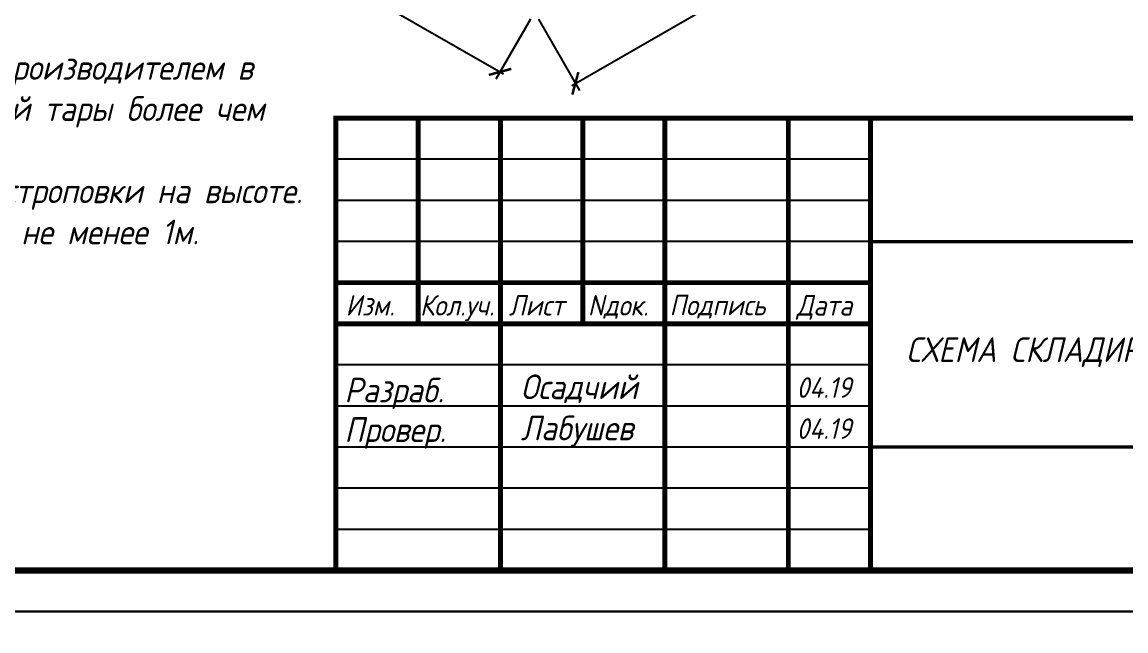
# Model space of a CAD drawing. Header units: millimetres. Extents: x -300689 to 10556, y -104928 to 107291.
# Drawn here: x -20706.7 to -20572.5, y 27926.1 to 28000.1 of the extents above; entities that cross this region are included whole.
import ezdxf

# ---------------------------------------------------------------- set-up
doc = ezdxf.new("R2010")
doc.units = ezdxf.units.MM
doc.layers.add('линии', color=7, linetype='Continuous')
doc.styles.add('Ариал узк.', font='arial.ttf', dxfattribs={"width": 0.75, "height": 5})
doc.styles.add('стиль2', font='isocpeur.ttf', dxfattribs={"oblique": 15, "height": 2.5})
doc.styles.add('чертежный', font='isocpeui.ttf', dxfattribs={"width": 0.9})
doc.dimstyles.new('1-1', dxfattribs={"dimscale": 0, "dimtxt": 2.7, "dimasz": 2, "dimexe": 1, "dimexo": 1, "dimgap": 1, "dimtad": 1, "dimdec": 0, "dimzin": 0, "dimdsep": 46, "dimtxsty": 'Ариал узк.', "dimblk1": 'ARCHTICK', "dimblk2": 'ARCHTICK', "dimsah": 1, "dimcen": 3, "dimdle": 0.5, "dimclrd": 256, "dimclre": 256, "dimclrt": 256, "dimadec": 0, "dimazin": 0, "dimtfac": 1, "dimtdec": 0, "dimtofl": 0, "dimtmove": 1, "dimatfit": 3, "dimldrblk": 'DOTSMALL', "dimfxl": 0, "dimtolj": 1, "dimtzin": 0, "dimarcsym": 0})

# ---------------------------------------------------------------- blocks, each defined once
blk = doc.blocks.new('_ARCHTICK')
at = {"color": 0, "linetype": 'ByBlock', "ltscale": 10, "const_width": 0.15}
blk.add_lwpolyline([(-0.5, -0.5), (0.5, 0.5)], dxfattribs=at)
blk = doc.blocks.new('*D107')
at = {"layer": 'Defpoints', "color": 0, "linetype": 'ByBlock', "ltscale": 0.25}
for p in [(-20696.57, 28031.38), (-20644.4, 28001.39), (-20648.6, 27994.09)]:
    blk.add_point(p, dxfattribs=at)
at = {"layer": 'линии', "linetype": 'ByBlock', "lineweight": -2, "ltscale": 0.25}
for p, q in [((-20697.06, 28030.51), (-20701.26, 28023.21)), ((-20701.2, 28024.32), (-20648.17, 27993.84)), ((-20644.9, 28000.52), (-20649.1, 27993.22))]:
    blk.add_line(p, q, dxfattribs=at)
at = {"layer": 'линии', "linetype": 'ByBlock', "lineweight": -2, "ltscale": 0.25, "xscale": 2, "yscale": 2, "zscale": 2}
for p, rotation in [((-20700.76, 28024.08), 150.1055145962632), ((-20648.6, 27994.09), 330.1055145962632)]:
    blk.add_blockref('_ARCHTICK', p, dxfattribs=dict(at, rotation=rotation))
at = {"layer": 'линии', "linetype": 'ByBlock', "ltscale": 0.25, "insert": (-20673.56, 28011.03), "char_height": 2.5, "attachment_point": 5, "rotation": 330.1055, "style": 'стиль2'}
blk.add_mtext('\\A1;1000', dxfattribs=at)
blk = doc.blocks.new('_DotSmall')
at = {"color": 0, "linetype": 'ByBlock', "const_width": 0.5}
blk.add_lwpolyline([(-0.0625, 0, 1), (0.0625, 0, 1)], format="xyb", close=True, dxfattribs=at)
blk = doc.blocks.new('*D108')
at = {"layer": 'Defpoints', "color": 0, "linetype": 'ByBlock', "ltscale": 0.25}
for p in [(-20581.78, 28037.45), (-20576.78, 28028.77), (-20644.44, 28001.39)]:
    blk.add_point(p, dxfattribs=at)
at = {"layer": 'линии', "linetype": 'ByBlock', "lineweight": -2, "ltscale": 0.25}
for p, q in [((-20581.28, 28036.58), (-20576.28, 28027.9)), ((-20639.88, 27992.45), (-20576.35, 28029.02)), ((-20643.94, 28000.52), (-20638.95, 27991.84))]:
    blk.add_line(p, q, dxfattribs=at)
at = {"layer": 'линии', "linetype": 'ByBlock', "lineweight": -2, "ltscale": 0.25, "xscale": 2, "yscale": 2, "zscale": 2}
for p, rotation in [((-20576.78, 28028.77), 29.91975393596303), ((-20639.45, 27992.7), 209.919753935963)]:
    blk.add_blockref('_ARCHTICK', p, dxfattribs=dict(at, rotation=rotation))
at = {"layer": 'линии', "linetype": 'ByBlock', "ltscale": 0.25, "insert": (-20609.24, 28012.69), "char_height": 2.5, "attachment_point": 5, "rotation": 29.9198, "style": 'стиль2'}
blk.add_mtext('\\A1;1200', dxfattribs=at)
blk = doc.blocks.new('лист')
for p, q in [((0, 297), (420, 297)), ((420, 0), (0, 0))]:
    blk.add_line(p, q)
at = {"const_width": 0.8}
blk.add_lwpolyline([(20, 5), (415, 5)], dxfattribs=at)

msp = doc.modelspace()

# ---------------------------------------------------------------- linework, layer by layer
at = {"color": 7}
for p, q in [((-20603.5565, 27983.4581), (-20668.5565, 27983.4581)), ((-20603.5565, 27978.4581), (-20668.5565, 27978.4581)), ((-20603.5565, 27973.4581), (-20668.5565, 27973.4581)), ((-20603.5565, 27958.4581), (-20668.5565, 27958.4581)), ((-20603.5565, 27953.4581), (-20668.5565, 27953.4581)), ((-20603.5565, 27948.4581), (-20668.5565, 27948.4581)), ((-20603.5565, 27943.4581), (-20668.5565, 27943.4581)), ((-20603.5565, 27938.4581), (-20668.5565, 27938.4581))]:
    msp.add_line(p, q, dxfattribs=at)
for points in [[(-20587.7542, 28175.7718, 0.000003), (-20607.9888, 28187.4736, 0.000096)], [(-20638.4823, 28147.8892, -0.001266), (-20641.5548, 28146.1271, -0.004672), (-20643.5088, 28145.0372, -0.001768), (-20644.9459, 28144.2597, -0.259879), (-20645.129, 28144.2627, 0.000291), (-20645.2752, 28144.3472), (-20650.6471, 28147.4477, 0.000002), (-20656.6119, 28150.8904, 0.000001), (-20663.6617, 28154.9592, -0.000248)], [(-20689.8745, 28164.198, -0.000006), (-20683.9242, 28160.766, -0.000031), (-20677.169, 28156.8691, -0.000019), (-20669.2829, 28152.3188, -0.000392), (-20659.5043, 28146.6657, -0.001527), (-20653.4663, 28143.1442, -0.000198), (-20648.9385, 28140.4824, -0.265741), (-20648.8415, 28140.3128, -0.023898), (-20648.8454, 28140.2323, -0.038107), (-20648.8571, 28140.1645, -0.044584), (-20648.8741, 28140.116, -0.294239), (-20648.8947, 28140.1028, -0.131394), (-20648.9355, 28140.1137, -0.000002), (-20655.0642, 28143.6439, -0.000172), (-20661.8146, 28147.5352, -0.000103), (-20669.8228, 28152.1575, 0.000222)], [(-20644.2507, 28070.0039, 0.000011), (-20635.0942, 28075.2642, 0.000299)]]:
    msp.add_lwpolyline(points, format="xyb")
for points, const_width in [([(-20483.5565, 27988.4581), (-20668.5565, 27988.4581), (-20668.5565, 27933.4581)], 0.6), ([(-20658.5565, 27963.4581), (-20658.5565, 27988.4581)], 0.6), ([(-20648.5565, 27933.4581), (-20648.5565, 27988.4581)], 0.6), ([(-20638.5565, 27963.4581), (-20638.5565, 27988.4581)], 0.6), ([(-20628.5565, 27933.4581), (-20628.5565, 27988.4581)], 0.6), ([(-20613.5565, 27933.4581), (-20613.5565, 27988.4581)], 0.6), ([(-20603.5565, 27933.4581), (-20603.5565, 27988.4581)], 0.6), ([(-20483.5565, 27973.4581), (-20603.5565, 27973.4581)], 0.4), ([(-20603.5565, 27968.4581), (-20668.5565, 27968.4581)], 0.6), ([(-20603.5565, 27963.4581), (-20668.5565, 27963.4581)], 0.6), ([(-20483.5565, 27948.4581), (-20603.5565, 27948.4581)], 0.4)]:
    msp.add_lwpolyline(points, dxfattribs=dict(at, const_width=const_width))

# ---------------------------------------------------------------- block references
for p in [(-20898.5565, 27928.4581), (-20898.5565, 27631.4581)]:
    msp.add_blockref('лист', p)

# ---------------------------------------------------------------- texts
at = {"color": 7, "style": 'чертежный', "width": 0.9}
for s, p in [('Изм.', (-20667.3783, 27964.4581)), ('Кол.уч.', (-20658.3418, 27964.4581)), ('Лист', (-20647.5565, 27964.4581)), ('Nдок.', (-20637.9271, 27964.4602)), ('Подпись', (-20628.001, 27964.4886)), ('Дата', (-20612.5565, 27964.4581)), ('04.19', (-20612.5565, 27954.4581)), ('04.19', (-20612.5565, 27949.4581))]:
    msp.add_text(s, height=2.5, dxfattribs=at).set_placement(p)
at = {"lineweight": 25, "char_height": 3, "attachment_point": 1, "style": 'чертежный'}
for s, insert, width in [('Максимальное количество ярусов при складировании кубов ограничивается производителем в паспорте. При отсутствии таких данных не допускается складирование полной тары более чем в 1 ярус, пустой тары - более 3х ярусов.\\PПри высоте штабеля более 2,5 м необходимо обеспечить условия безопасной строповки на высоте.\\PМежду штабелями на складах должны быть предусмотрены проходы шириной не менее 1м.', (-20842.6779, 27996.1292), 167.764167), ('{\\W1.016063; }  СХЕМА СКЛАДИРОВАНИЯ ЕВРОКУБОВ', (-20604.6111, 27961.8118), 71.569418), ('\\pt5;Разраб.', (-20667.5236, 27956.8988), 5.777107), ('Осадчий', (-20646.0871, 27957.2909), 5.777107), ('\\pt5;Провер.', (-20667.5236, 27952.0863), 5.777107), ('Лабушев', (-20646.0871, 27952.2909), 5.777107)]:
    msp.add_mtext(s, dxfattribs=dict(at, insert=insert, width=width))

# ---------------------------------------------------------------- dimensions: what is measured, and where the dimension line sits
at = {"layer": 'линии', "linetype": 'ByBlock', "ltscale": 0.25}
for p1, p2, distance, text, picture, middle in [((-20644.4438, 28001.3854), (-20581.7759, 28037.4497), -10.0163, '1200', '*D108', (-20609.2361, 28012.6863)), ((-20696.5659, 28031.3761), (-20644.4047, 28001.3888), -8.4216, '1000', '*D107', (-20673.5612, 28011.0321))]:
    dim = msp.add_aligned_dim(p1=p1, p2=p2, distance=distance, text=text, dimstyle='1-1', override={"dimscale": 1, "dimtxsty": 'стиль2'}, dxfattribs=at)
    dim.commit()
    dim.dimension.update_dxf_attribs({"geometry": picture, "text_midpoint": middle})

doc.saveas('drawing.dxf')
